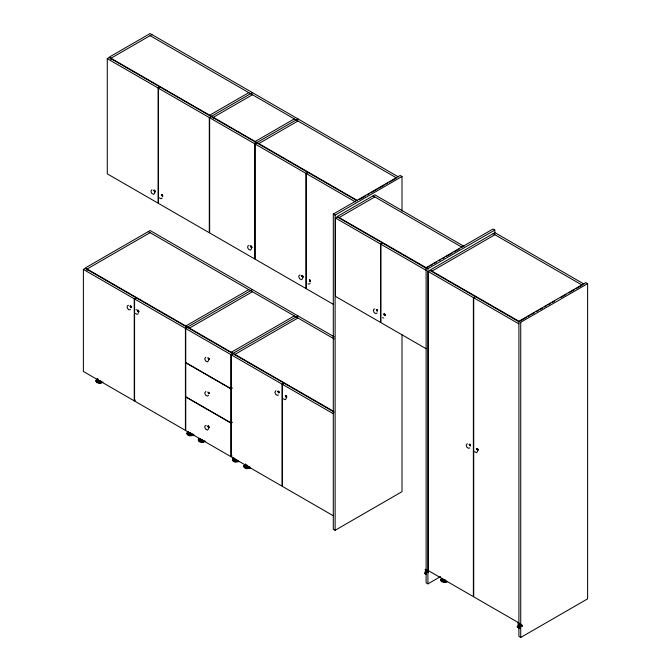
<?xml version="1.0" encoding="UTF-8"?>
<svg xmlns="http://www.w3.org/2000/svg" width="671" height="671" viewBox="0 0 671 671"><rect width="100%" height="100%" fill="white"/><g stroke="black" fill="none" stroke-linecap="round" stroke-linejoin="round"><path stroke-width="1.01" d="M520.763 625.607L521.266 624.743M519.413 625.749C520.176 624.156 519.228 628.014 519.346 626.051L519.027 627.779M520.914 624.877L520.478 626.37L518.373 625.154L518.691 623.594L521.979 625.498L522.046 626.529L522.332 625.364L517.903 622.864L518.398 623.426L517.668 626.999C514.179 625.707 524.999 631.185 517.953 627.167L518.306 625.456L520.57 627.31L520.545 626.035M518.733 627.62L519.471 624.047M519.438 625.766L519.757 624.215M155.219 191.52L154.137 190.178L153.776 190.69L155.219 191.52L154.498 191.94M154.85 192.871L153.776 194.364L151.747 193.416L150.9 191.21L151.973 189.717M129.889 306.303L130.249 305.791L130.971 306.211L130.971 307.654L130.61 305.892M161.334 195.051L161.694 194.54L162.416 194.959L162.416 196.402L162.055 194.64M138.805 311.864L138.176 310.254C136.339 309.759 140.013 312.426 138.176 311.923L137.815 311.604M208.673 360.361L207.599 361.862L205.569 360.906L204.722 358.7L205.796 357.207M208.32 359.43L208.941 359.379L208.941 358.54L207.691 357.819M208.32 393.651L208.941 393.592L208.941 392.761L207.691 392.04M250.442 246.5L250.803 245.989L251.793 246.861L251.793 247.691L251.164 247.75M251.524 248.681L250.451 250.182L248.354 249.151L247.565 247.02L247.985 245.905L248.958 245.494M207.599 426.395L208.32 425.984L208.941 426.756L208.941 427.595L208.32 427.645M208.673 428.584L207.599 430.077L205.511 429.046L204.722 426.924L205.133 425.808L206.114 425.389M301.623 276.049L301.984 275.538L302.705 275.949L302.705 277.391L302.344 275.63M302.705 278.23L301.623 279.723L299.534 278.7L298.746 276.569L299.157 275.454L300.138 275.043M277.735 391.663L278.457 391.252L279.086 392.023L279.086 392.862L278.457 392.912M310.53 281.61L309.91 280C308.064 279.497 311.747 282.164 309.91 281.669L309.549 281.342M285.301 396.033L285.661 395.521L286.651 396.393L286.651 397.224L286.022 397.282M286.383 398.213L285.309 399.715L283.279 398.759M383.795 314.296L384.517 313.877L385.137 314.657L385.137 315.487L384.156 315.227M469.029 444.63L469.39 444.11L470.111 444.529L470.111 445.972M476.695 449.469L476.955 448.48L477.677 448.899L477.945 450.191L477.316 450.241M477.677 451.18L476.603 452.673L474.573 451.717M155.118 191.05L154.498 191.101L154.858 190.589M162.416 196.402L162.416 194.959M130.971 306.211L130.61 306.722L131.239 307.503M138.536 310.572L138.176 311.092L138.897 311.503M251.524 246.4L251.164 246.92L251.885 247.331M208.681 359.53L208.681 358.088M208.681 393.743L208.681 392.3M303.066 276.88L302.344 276.46L302.705 275.949M310.27 280.319L309.91 280.83L310.631 281.25M208.941 427.595L208.32 426.815L208.681 426.303M277.92 391.939L279.086 392.023M279.186 392.501L278.457 392.082L278.826 391.57M286.383 395.932L286.022 396.452L286.743 396.863M376.59 309.415L377.312 309.834L376.951 310.346L376.322 309.566M477.945 449.352L477.316 449.411L477.677 448.899M162.189 198.096L161.023 198.767L159.312 197.777M138.301 313.709L137.136 314.38L135.433 313.399M208.446 395.437L207.28 396.108L205.511 395.051L204.722 392.921L205.796 391.428M310.036 283.456L309.188 284.093L308.014 283.892M377.077 312.963L375.911 313.642L374.141 312.577L373.353 310.447L373.764 309.339L374.745 308.92M96.8 379.4L95.978 380.289L96.096 381.774L97.127 382.738L100.642 383.401L102.998 382.042M97.672 378.57L97.203 379.887L97.899 380.532L100.264 380.985M95.978 380.709L96.8 379.82M97.672 379.778L97.203 381.094L99.023 382.143L101.858 381.271M187.779 431.931L186.966 432.82L187.083 433.885L188.115 434.85L189.776 435.437L193.164 435.034M192.845 433.802L190.002 434.674L188.878 434.271L188.106 432.904M193.986 434.565L193.164 435.454L189.776 435.856L188.115 435.269L187.083 434.305L186.966 433.24M199.153 438.498L198.331 439.388L198.457 440.872L199.488 441.828L202.994 442.499L205.36 441.132M198.331 439.807L199.153 438.918M204.219 440.369L201.375 441.241L200.252 440.839L199.48 439.471M233.273 458.192L232.451 459.081L232.577 460.574L233.6 461.531L235.269 462.126L238.658 461.723M232.451 459.501L233.273 458.612M244.647 464.76L243.825 465.649L243.95 467.133L244.974 468.098L246.643 468.693L250.031 468.291M245.527 463.929L245.049 465.246L248.111 466.345M243.825 466.068L244.647 465.179M245.527 465.137L245.049 466.454L246.869 467.502L249.704 466.63M441.627 578.486L440.805 579.375L440.931 580.86L441.954 581.824L445.469 582.487L447.012 582.017M440.805 579.794L441.627 578.905M442.499 578.863L442.03 580.18L442.726 580.826L446.131 580.96M107.276 58.654L109.096 57.605L159.941 86.962L158.121 88.01L107.276 58.654L107.276 173.839L158.121 203.187L158.121 88.01M110.975 59.644L110.975 58.243L151.931 34.59M158.457 88.203L160.277 87.155L211.113 116.511L209.293 117.559L158.457 88.203L158.457 203.388L209.293 232.736L209.293 117.559M110.975 58.243L209.679 115.227L248.807 92.64M250.627 93.68L252.447 92.632L211.516 116.276M209.637 117.752L211.457 116.704L256.607 142.772L254.787 143.82L209.637 117.752L209.637 232.938L254.787 259.006L254.787 143.82M252.455 94.762L213.328 117.324L209.696 115.219M255.173 142.898L255.173 141.497L294.301 118.901M257.001 142.537L297.958 118.901M255.123 144.013L256.943 142.965L307.788 172.321L305.968 173.37L255.123 144.013L255.123 259.199L305.968 288.547L305.968 173.37M255.19 141.489L258.821 143.586L297.941 121.006M83.389 269.44L85.209 268.392L136.054 297.748L134.234 298.796L83.389 269.44L83.389 371.482L134.234 400.83L135.45 400.134M150.094 232.644L87.087 269.021L87.087 270.413M333.537 304.466L306.303 288.748L306.303 173.563L308.123 172.514L357.148 200.822M134.569 298.989L136.389 297.941L187.234 327.289L185.414 328.345L134.569 298.989L134.569 401.032L185.414 430.379L185.414 328.345M130.551 309.599L128.723 309.784L127.272 308.039L127.238 305.976L128.404 305.297M402.004 334.611L402.004 491.684L335.123 530.291L333.302 529.243L333.302 214.057L400.184 175.45L402.004 176.498L402.004 211.055M359.312 199.564L365.544 195.957M367.314 194.942L369.1 193.911M370.862 192.887L377.102 189.289M378.863 188.274L384.215 185.188M385.976 184.164L387.763 183.133M389.532 182.109L395.764 178.511M333.302 214.057L335.123 215.106L402.004 176.498M335.425 217.974L337.245 216.926L382.395 242.994L380.574 244.043L335.425 217.974L335.425 296.364L380.574 322.432L380.574 244.043M339.115 217.547L374.829 196.922M248.815 289.629L185.8 326.005L185.8 327.406M187.62 327.062L252.455 289.629M185.75 328.555L187.57 327.507L232.728 353.575L230.908 354.624L185.75 328.555L185.75 362.575L230.908 388.643L232.116 387.947M189.44 328.111L252.464 291.742M426.068 348.694L380.91 322.625L380.91 244.244L382.73 243.187L426.077 268.215M231.294 352.267L294.309 315.898M233.114 353.323L297.958 315.898M231.243 354.8L233.063 353.751L283.9 383.107L282.08 384.156L231.243 354.8L231.243 456.842L282.08 486.19L282.08 384.156M234.934 354.38L297.941 318.004M426.454 267.955L429.138 266.421M430.916 265.38L432.711 264.366M434.481 263.317L436.284 262.302M438.951 260.742L440.746 259.727M442.516 258.679L444.311 257.664M446.089 256.616L452.346 253.026M454.124 251.977L459.492 248.899M464.013 246.316L374.821 194.816L337.295 216.498L427.93 268.685L494.804 230.078L494.804 233.214M428.224 271.529L430.044 270.48L475.194 296.54L473.374 297.597L428.224 271.529L428.224 570.568L473.374 596.636L473.374 297.597M584.114 284.135L494.913 232.644L430.094 270.086L431.914 271.134L494.93 234.741M232.116 422.126L230.908 422.831L185.75 396.762L185.75 362.768L230.908 388.836L232.116 388.14M333.261 515.739L282.416 486.391L282.416 384.349L284.236 383.3L334.175 412.128M275.94 390.69L274.858 392.191L275.647 394.313L277.425 395.378L278.406 394.959M232.116 455.945L230.908 456.649L185.75 430.581L185.75 396.989L230.908 423.057L232.116 422.353M518.868 622.898L473.718 596.829L473.718 297.79L475.538 296.741L518.884 321.77M521.057 320.495L526.467 317.4M528.253 316.343L530.065 315.32M531.851 314.263L534.569 312.72M536.355 311.663L538.167 310.639M539.954 309.583L542.671 308.048M544.458 306.983L546.269 305.968M548.056 304.911L550.757 303.351M552.56 302.311L554.372 301.287M560.654 297.63L566.072 294.535M568.756 292.959L574.166 289.855M575.961 288.798L582.269 285.183L493.093 233.693M431.931 271.118L520.73 322.265L587.611 283.657L587.611 598.842L520.73 637.45L518.909 636.402L518.909 321.216L585.791 282.608L587.611 283.657M467.234 443.657L466.152 445.15L466.941 447.28L468.719 448.337L469.7 447.926M494.804 230.078L492.984 229.029L426.11 267.637L426.11 582.822L427.93 583.871L440.579 576.565M102.185 382.504L98.788 382.915L96.096 381.354M204.538 441.602L201.149 442.004L198.457 440.453M237.777 460.667L234.372 460.541L233.6 459.174M238.658 461.304L235.269 461.707L232.577 460.147M250.031 467.872L246.643 468.274L243.95 466.714M447.012 581.589L443.623 582L440.931 580.44M383.795 317.97L382.621 317.777M162.684 196.251L162.055 195.471L162.684 195.412M251.793 246.861L251.164 246.92L251.164 246.081M302.344 276.46L302.973 276.41M310.53 280.772L309.91 280.83L309.91 280M131.239 306.664L130.61 306.722L131.331 307.142M138.805 311.034L138.176 311.092L138.176 310.254M376.59 310.858L377.58 311.126L376.951 309.516M385.137 314.657L384.517 314.716L385.238 315.127M208.941 359.379L208.32 358.599L208.941 358.54M208.941 393.592L208.32 392.812L208.941 392.761M286.651 396.393L286.022 396.452L286.022 395.613M208.32 425.984L208.32 426.815L208.941 426.756M470.379 445.821L469.75 445.041L470.379 444.99M100.113 380.717L98.201 380.356L97.58 379.258M191.101 433.248L188.626 432.367M191.252 433.516L188.878 433.063L188.106 431.696M202.474 439.815L200 438.935M202.625 440.075L200.252 439.631L199.48 438.264M236.595 459.518L234.682 459.149L234.053 458.05M236.746 459.778L234.372 459.325L233.6 457.957M247.968 466.077L246.056 465.716L245.427 464.617M444.948 579.803L443.036 579.442L442.407 578.343M445.091 580.071L442.726 579.618L441.954 578.251M135.97 309.666L136.825 309.893M245.754 464.575L246.869 464.978M398.49 176.951L150.103 33.55L109.172 57.186L110.992 58.234M150.086 35.655L396.67 178M373.001 195.865L462.193 247.364M255.173 141.497L213.344 117.341L213.344 118.742M258.821 143.602L357.534 200.587M306.303 173.563L355.328 201.87M380.91 244.244L426.068 270.304M473.718 297.79L518.868 323.858M162.055 195.471L162.785 195.89M334.183 336.817L150.111 230.539L85.267 267.964L333.646 411.365M148.266 231.596L334.175 338.914M469.75 445.041L470.48 445.46M476.595 448.991L478.037 449.83M282.416 384.349L333.261 413.705M208.32 358.599L209.042 359.019M208.32 392.812L209.042 393.231M208.32 426.815L209.042 427.234M97.22 378.57L97.907 379.216M383.887 313.936L385.137 315.487M476.695 448.631L477.945 450.191M301.715 275.689L302.973 277.24M250.543 246.14L251.793 247.691M153.869 190.329L155.118 191.881M285.401 395.672L286.651 397.224M277.836 391.302L278.457 392.082L278.457 391.252M377.312 309.834L377.58 310.287M476.955 448.48L477.677 450.342M384.156 313.785L384.877 315.638M309.549 279.899L310.27 281.761M301.984 275.538L302.705 277.391M250.803 245.989L251.524 247.851M285.661 395.521L286.383 397.383M278.096 391.151L278.457 392.082M154.137 190.178L154.858 192.032M207.96 425.884L208.681 427.746M137.815 310.161L138.536 312.023M130.249 305.791L130.971 307.654M520.73 322.265L520.73 637.45M477.316 448.58L477.316 449.411M427.93 268.685L427.93 583.871M384.517 313.877L384.517 315.546M335.123 215.106L335.123 530.291M230.908 354.624L230.908 388.643M230.908 388.836L230.908 422.831M230.908 423.057L230.908 456.649M154.498 190.27L154.498 191.101M134.234 298.796L134.234 400.83M426.479 572.808L426.982 571.91L425.565 571.575L425.892 570.014L428.106 571.298L428.056 572.313L428.459 571.164L425.095 569.285L425.599 569.847L424.86 573.42C422.579 572.707 428.727 575.735 425.154 573.588L425.506 571.868L426.479 572.808"/></g></svg>
